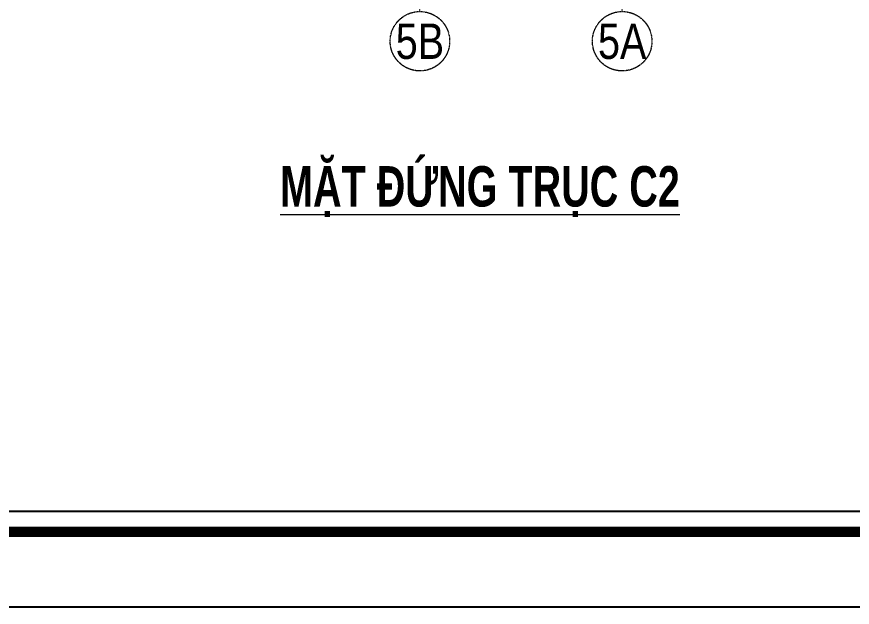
# Model space of a CAD drawing. Header units: millimetres. Extents: x 61738 to 439738, y 60858 to 151243.
# Drawn here: x 376513 to 384776, y 84100 to 89943 of the extents above; entities that cross this region are included whole.
import ezdxf
from ezdxf.enums import TextEntityAlignment as Align

# ---------------------------------------------------------------- set-up
doc = ezdxf.new("R2010")
doc.units = ezdxf.units.MM
doc.linetypes.add('CENTER', pattern=[2, 1.25, -0.25, 0.25, -0.25])
for name, color, linetype, lineweight in [('10-TEXT', 4, 'Continuous', 15), ('6-TRUC', 8, 'CENTER', 9), ('TEXT', 7, 'Continuous', 25)]:
    doc.layers.add(name, color=color, linetype=linetype, lineweight=lineweight)
doc.layers.add('Khungbo', color=32, linetype='Continuous')
doc.layers.add('KICHTHUOC', color=8, linetype='Continuous')
doc.styles.add('A3 - Text 3.5', font='VnArialH.TTF', dxfattribs={"width": 0.8, "height": 350})
doc.styles.add('T3', font='VnArialH-Bold.TTF', dxfattribs={"width": 0.9})

# ---------------------------------------------------------------- blocks, each defined once
blk = doc.blocks.new('CDS12')
at = {"layer": 'Defpoints'}
blk.add_lwpolyline([(91835.2, 363352.9), (49835.2, 363352.9), (49835.2, 393052.9), (91835.2, 393052.9)], close=True, dxfattribs=at)
at = {"layer": 'Khungbo', "color": 1, "const_width": 100}
blk.add_lwpolyline([(91094.5, 364099.5), (50996, 364099.5), (50996, 392312.1), (91094.5, 392312.1)], close=True, dxfattribs=at)
at = {"layer": 'Khungbo', "color": 1}
blk.add_lwpolyline([(90894.5, 364299.5), (51196, 364299.5), (51196, 392112.1), (90894.5, 392112.1)], close=True, dxfattribs=at)
blk = doc.blocks.new('Truc X')
at = {"layer": '6-TRUC', "color": 2}
blk.add_line((0, 0), (0, 150), dxfattribs=at)
blk.add_circle((0, -400), 400, dxfattribs=at)
at = {"layer": '6-TRUC', "color": 2, "style": 'A3 - Text 3.5', "width": 0.8}
blk.add_attdef('1', text='', height=500, dxfattribs=at).set_placement((-13, -400), align=Align.MIDDLE_CENTER)

msp = doc.modelspace()

# ---------------------------------------------------------------- block references
at = {"layer": 'KICHTHUOC'}
msp.add_blockref('CDS12', (305903.3, -279252.9), dxfattribs=at)
ref = msp.add_blockref('Truc X', (380500.1, 89993.9), dxfattribs=dict(at, xscale=0.7349999999496504, yscale=0.7349999999496504, zscale=0.7349999999496504))
ref.add_attrib('1', '5b', dxfattribs={"layer": 'TEXT', "color": 2, "height": 350, "style": 'A3 - Text 3.5', "width": 0.8}).set_placement((380500.1, 89699.9), align=Align.MIDDLE_CENTER)
ref = msp.add_blockref('Truc X', (382500.1, 89993.9), dxfattribs=dict(at, xscale=0.7349999999496504, yscale=0.7349999999496504, zscale=0.7349999999496504))
ref.add_attrib('1', '5a', dxfattribs={"layer": 'TEXT', "color": 2, "height": 350, "style": 'A3 - Text 3.5', "width": 0.8}).set_placement((382500.1, 89699.9), align=Align.MIDDLE_CENTER)

# ---------------------------------------------------------------- texts
at = {"layer": '10-TEXT', "style": 'T3', "width": 0.7}
msp.add_text('%%UmÆt ®øng trôc c2', height=400, dxfattribs=at).set_placement((383070.1, 88064.2), align=Align.RIGHT)

doc.saveas('drawing.dxf')
